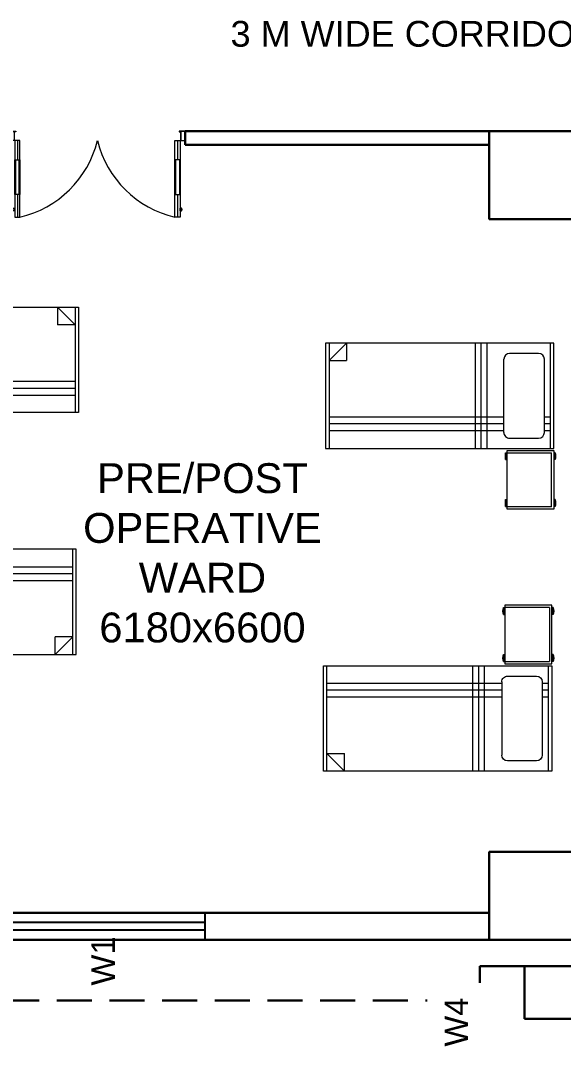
# Model space of a CAD drawing. Header units: millimetres. Extents: x 3552052 to 4144896, y -707811 to -630695.
# Drawn here: x 3933346 to 3937984, y -656261 to -647498 of the extents above; entities that cross this region are included whole.
import ezdxf

# ---------------------------------------------------------------- set-up
doc = ezdxf.new("R2010")
doc.units = ezdxf.units.MM
doc.header["$LTSCALE"] = 6
doc.header["$MEASUREMENT"] = 0
doc.linetypes.add('HIDDEN', pattern=[0.375, 0.25, -0.125])
doc.layers.get('0').update_dxf_attribs({"linetype": 'CONTINUOUS', "lineweight": 0})
for name, color, linetype, lineweight in [('Chajja', 7, 'CONTINUOUS', 0), ('COL', 5, 'CONTINUOUS', 0), ('DIM', 7, 'CONTINUOUS', 0), ('Double Leaf Door', 4, 'CONTINUOUS', 0), ('furniture', 33, 'CONTINUOUS', 0), ('JOINERY', 7, 'CONTINUOUS', 0), ('WALL', 8, 'CONTINUOUS', 0), ('Window', 161, 'CONTINUOUS', 0)]:
    doc.layers.add(name, color=color, linetype=linetype, lineweight=lineweight)
doc.styles.add('ARIAL', font='arial.ttf')

# ---------------------------------------------------------------- blocks, each defined once
blk = doc.blocks.new('A$C45A5314D')
at = {"layer": 'furniture', "color": 6, "ltscale": 0.75}
for p, q in [((-1950, 467.5), (-1950, 967.5)), ((-1950, 967.5), (-1550, 967.5)), ((-1550, 967.5), (-1550, 467.5)), ((-1962.2, 946.4), (-1950, 946.4)), ((-1962.2, 946.4), (-1962.2, 887.3)), ((-1962.2, 945.5), (-1950, 945.5)), ((-1962.2, 944.4), (-1950, 944.4)), ((-1962.2, 943.2), (-1950, 943.2)), ((-1962.2, 941.5), (-1950, 941.5)), ((-1962.2, 939.2), (-1950, 939.2)), ((-1962.2, 936.2), (-1950, 936.2)), ((-1962.2, 932), (-1950, 932)), ((-1962.2, 927.1), (-1950, 927.1)), ((-1962.2, 920.9), (-1950, 920.9)), ((-1962.2, 912.9), (-1950, 912.9)), ((-1962.2, 906.7), (-1950, 906.7)), ((-1962.2, 901.8), (-1950, 901.8)), ((-1962.2, 897.6), (-1950, 897.6)), ((-1962.2, 894.6), (-1950, 894.6)), ((-1962.2, 892.3), (-1950, 892.3)), ((-1962.2, 890.6), (-1950, 890.6)), ((-1962.2, 889.4), (-1950, 889.4)), ((-1962.2, 888.2), (-1950, 888.2)), ((-1962.2, 887.3), (-1950, 887.3)), ((-1930.3, 947.8), (-1930.3, 487.2)), ((-1930.3, 947.8), (-1550, 947.8)), ((-1537.8, 946.4), (-1550, 946.4)), ((-1537.8, 945.5), (-1550, 945.5)), ((-1537.8, 944.4), (-1550, 944.4)), ((-1537.8, 943.2), (-1550, 943.2)), ((-1537.8, 941.5), (-1550, 941.5)), ((-1537.8, 939.2), (-1550, 939.2)), ((-1537.8, 936.2), (-1550, 936.2)), ((-1537.8, 932), (-1550, 932)), ((-1537.8, 927.1), (-1550, 927.1)), ((-1537.8, 920.9), (-1550, 920.9)), ((-1537.8, 912.9), (-1550, 912.9)), ((-1537.8, 906.7), (-1550, 906.7)), ((-1537.8, 901.8), (-1550, 901.8)), ((-1537.8, 897.6), (-1550, 897.6)), ((-1537.8, 894.6), (-1550, 894.6)), ((-1537.8, 892.3), (-1550, 892.3)), ((-1537.8, 890.6), (-1550, 890.6)), ((-1537.8, 889.4), (-1550, 889.4)), ((-1537.8, 888.2), (-1550, 888.2)), ((-1537.8, 887.3), (-1550, 887.3)), ((-1537.8, 946.4), (-1537.8, 887.3)), ((-1962.2, 545.4), (-1950, 545.4)), ((-1962.2, 545.4), (-1962.2, 486.3)), ((-1962.2, 544.5), (-1950, 544.5)), ((-1962.2, 543.4), (-1950, 543.4)), ((-1962.2, 542.2), (-1950, 542.2)), ((-1962.2, 540.4), (-1950, 540.4)), ((-1962.2, 538.1), (-1950, 538.1)), ((-1962.2, 535.2), (-1950, 535.2)), ((-1962.2, 531), (-1950, 531)), ((-1962.2, 526.1), (-1950, 526.1)), ((-1537.8, 545.4), (-1550, 545.4)), ((-1537.8, 544.5), (-1550, 544.5)), ((-1537.8, 543.4), (-1550, 543.4)), ((-1537.8, 542.2), (-1550, 542.2)), ((-1537.8, 540.4), (-1550, 540.4)), ((-1537.8, 538.1), (-1550, 538.1)), ((-1537.8, 535.2), (-1550, 535.2)), ((-1537.8, 531), (-1550, 531)), ((-1537.8, 526.1), (-1550, 526.1)), ((-1537.8, 545.4), (-1537.8, 486.3)), ((-1962.2, 519.9), (-1950, 519.9)), ((-1962.2, 511.9), (-1950, 511.9)), ((-1962.2, 505.7), (-1950, 505.7)), ((-1962.2, 500.7), (-1950, 500.7)), ((-1962.2, 496.6), (-1950, 496.6)), ((-1962.2, 493.6), (-1950, 493.6)), ((-1962.2, 491.3), (-1950, 491.3)), ((-1962.2, 489.6), (-1950, 489.6)), ((-1962.2, 488.4), (-1950, 488.4)), ((-1962.2, 487.2), (-1950, 487.2)), ((-1962.2, 486.3), (-1950, 486.3)), ((-1962.2, 486.3), (-1950, 486.3)), ((-1550, 467.5), (-1950, 467.5)), ((-1550, 487.2), (-1930.3, 487.2)), ((-1537.8, 519.9), (-1550, 519.9)), ((-1537.8, 511.9), (-1550, 511.9)), ((-1537.8, 505.7), (-1550, 505.7)), ((-1537.8, 500.7), (-1550, 500.7)), ((-1537.8, 496.6), (-1550, 496.6)), ((-1537.8, 493.6), (-1550, 493.6)), ((-1537.8, 491.3), (-1550, 491.3)), ((-1537.8, 489.6), (-1550, 489.6)), ((-1537.8, 488.4), (-1550, 488.4)), ((-1537.8, 487.2), (-1550, 487.2)), ((-1537.8, 486.3), (-1550, 486.3))]:
    blk.add_line(p, q, dxfattribs=at)
at = {"layer": 'furniture', "color": 6}
for p, q in [((0, 450), (-1950, 450)), ((-1950, 450), (-1950, -450)), ((-1920.5, 450), (-1920.5, -450)), ((-1376.5, -450), (-1376.5, 450)), ((-1326.5, -450), (-1326.5, 450)), ((-1276.5, -450), (-1276.5, 450)), ((-29.5, -450), (-29.5, 450)), ((0, -450), (0, 450)), ((-1572.3, 361.9), (-1819.8, 361.9)), ((-1920.5, 300), (-1869, 300)), ((-1869, 312.7), (-1869, -312.7)), ((-1523.1, 312.7), (-1523.1, -312.7)), ((-1523.1, 300), (-29.5, 300)), ((-1920.5, 240.9), (-1869, 240.9)), ((-1920.5, 181.9), (-1869, 181.9)), ((-1523.1, 240.9), (-29.5, 240.9)), ((-1523.1, 181.9), (-29.5, 181.9)), ((-179.5, -450), (-29.5, -300)), ((-179.5, -450), (-179.5, -300)), ((-29.5, -300), (-179.5, -300)), ((-1819.8, -361.9), (-1572.3, -361.9)), ((-1950, -450), (0, -450))]:
    blk.add_line(p, q, dxfattribs=at)
at = {"layer": 'furniture', "color": 6, "ltscale": 0.75}
for centre, start, end in [((-1876, 916.9), 161.07537, 198.92466), ((-1624, 916.9), 341.07537, 18.92466), ((-1876, 515.9), 161.07537, 198.92466), ((-1624, 515.9), 341.07537, 18.92466)]:
    blk.add_arc(centre, 91.1, start, end, dxfattribs=at)
at = {"layer": 'furniture', "color": 6}
for centre, start, end in [((-1819.8, 312.7), 90.00001, 180.00001), ((-1572.3, 312.7), 0.00001, 90.00001), ((-1819.8, -312.7), 180.00001, 270.00001), ((-1572.3, -312.7), 270.00001, 0.00001)]:
    blk.add_arc(centre, 49.2, start, end, dxfattribs=at)
blk = doc.blocks.new('1500x80')
at = {"layer": 'Double Leaf Door'}
for points in [[(99336.2, -25417.9), (99341.1, -25417.9), (99341.1, -25121.4), (99336.2, -25121.4)], [(99379.8, -25121.4), (99374.8, -25121.4), (99374.8, -25417.9), (99379.8, -25417.9)], [(100704.2, -25121.4), (100709.2, -25121.4), (100709.2, -25417.9), (100704.2, -25417.9)], [(100747.8, -25417.9), (100742.9, -25417.9), (100742.9, -25121.4), (100747.8, -25121.4)]]:
    blk.add_hatch(color=6, dxfattribs=at).paths.add_polyline_path(points)
at = {"layer": 'Double Leaf Door', "color": 8}
for p, q in [((99336.2, -25581.8), (99336.2, -24927.6)), ((99336.2, -24927.6), (99379.8, -24927.6)), ((99358, -25121.4), (99358, -24927.6)), ((99379.8, -24927.6), (99379.8, -25581.8)), ((100747.8, -24927.6), (100704.2, -24927.6)), ((100704.2, -24927.6), (100704.2, -25581.8)), ((100726, -25121.4), (100726, -24927.6)), ((100747.8, -25581.8), (100747.8, -24927.6)), ((99321.8, -24985.1), (99321.8, -25003.1)), ((99336.2, -24983.1), (99323.7, -24983.1)), ((99323.7, -25005), (99336.2, -25005)), ((99336.2, -24983.1), (99336.2, -25005)), ((100747.8, -24983.1), (100760.3, -24983.1)), ((100747.8, -24983.1), (100747.8, -25005)), ((100760.3, -25005), (100747.8, -25005)), ((100762.2, -24985.1), (100762.2, -25003.1)), ((99358, -25581.8), (99358, -25417.9)), ((100726, -25581.8), (100726, -25417.9)), ((99292, -25581.8), (99292, -25661.8)), ((99332.2, -25581.8), (99292, -25581.8)), ((99294, -25583.8), (99294, -25659.8)), ((99330.2, -25583.8), (99294, -25583.8)), ((99330.2, -25658.9), (99330.2, -25583.8)), ((99332.2, -25656.9), (99332.2, -25581.8)), ((99379.8, -25581.8), (99336.2, -25581.8)), ((100704.2, -25581.8), (100747.8, -25581.8)), ((100751.8, -25656.9), (100751.8, -25581.8)), ((100751.8, -25581.8), (100792, -25581.8)), ((100753.8, -25658.9), (100753.8, -25583.8)), ((100753.8, -25583.8), (100790, -25583.8)), ((100790, -25583.8), (100790, -25659.8)), ((100792, -25581.8), (100792, -25661.8)), ((99292, -25661.8), (99332.2, -25661.8)), ((99294, -25659.8), (99332.2, -25659.8)), ((99342.1, -25658.9), (99330.2, -25658.9)), ((99344.1, -25656.9), (99332.2, -25656.9)), ((99332.2, -25659.8), (99342.1, -25659.8)), ((99332.2, -25661.8), (99344.1, -25661.8)), ((99342.1, -25659.8), (99342.1, -25658.9)), ((99344.1, -25661.8), (99344.1, -25656.9)), ((100739.9, -25661.8), (100739.9, -25656.9)), ((100739.9, -25656.9), (100751.8, -25656.9)), ((100751.8, -25661.8), (100739.9, -25661.8)), ((100741.9, -25659.8), (100741.9, -25658.9)), ((100741.9, -25658.9), (100753.8, -25658.9)), ((100751.8, -25659.8), (100741.9, -25659.8)), ((100790, -25659.8), (100751.8, -25659.8)), ((100792, -25661.8), (100751.8, -25661.8))]:
    blk.add_line(p, q, dxfattribs=at)
at = {"layer": 'Double Leaf Door', "color": 6}
for p, q in [((99379.8, -25121.4), (99336.2, -25121.4)), ((99336.2, -25121.4), (99336.2, -25417.9)), ((99341.1, -25417.9), (99341.1, -25121.4)), ((99374.8, -25417.9), (99374.8, -25121.4)), ((99379.8, -25417.9), (99379.8, -25121.4)), ((100704.2, -25417.9), (100704.2, -25121.4)), ((100704.2, -25121.4), (100747.8, -25121.4)), ((100709.2, -25417.9), (100709.2, -25121.4)), ((100742.9, -25417.9), (100742.9, -25121.4)), ((100747.8, -25121.4), (100747.8, -25417.9)), ((99336.2, -25417.9), (99379.8, -25417.9)), ((100747.8, -25417.9), (100704.2, -25417.9))]:
    blk.add_line(p, q, dxfattribs=at)
at = {"layer": 'Double Leaf Door', "color": 6, "ltscale": 100}
for p, q in [((99374.8, -25121.4), (99374.8, -25417.9)), ((100709.2, -25121.4), (100709.2, -25417.9))]:
    blk.add_line(p, q, dxfattribs=at)
at = {"layer": 'Double Leaf Door', "color": 6}
for points in [[(99336.2, -25121.4), (99336.2, -25417.9), (99341.1, -25417.9), (99341.1, -25121.4), (99336.2, -25121.4)], [(99379.8, -25121.4), (99379.8, -25417.9), (99374.8, -25417.9), (99374.8, -25121.4), (99379.8, -25121.4)], [(100704.2, -25121.4), (100704.2, -25417.9), (100709.2, -25417.9), (100709.2, -25121.4), (100704.2, -25121.4)], [(100747.8, -25121.4), (100747.8, -25417.9), (100742.9, -25417.9), (100742.9, -25121.4), (100747.8, -25121.4)]]:
    blk.add_lwpolyline(points, dxfattribs=at)
at = {"layer": 'Double Leaf Door', "ltscale": 5000}
for points in [[(99336.2, -25121.4), (99336.2, -25417.9), (99341.1, -25417.9), (99341.1, -25121.4), (99336.2, -25121.4)], [(100747.8, -25121.4), (100747.8, -25417.9), (100742.9, -25417.9), (100742.9, -25121.4), (100747.8, -25121.4)]]:
    blk.add_lwpolyline(points, dxfattribs=at)
at = {"layer": 'Double Leaf Door', "color": 8}
for centre, radius, start, end in [((99175.8, -25796.3), 892.3, 13.90597, 76.78637), ((100908.2, -25796.3), 892.3, 103.21363, 166.09403), ((99321.8, -24994.1), 3.72, 90, 270), ((99323.7, -24985.1), 1.98, 90, 180), ((99323.7, -25003.1), 1.98, 180, 270), ((100760.3, -24985.1), 1.98, 0, 90), ((100760.3, -25003.1), 1.98, 270, 0), ((100762.2, -24994.1), 3.72, 270, 90)]:
    blk.add_arc(centre, radius, start, end, dxfattribs=at)
blk = doc.blocks.new('AAA')
at = {"layer": 'Chajja', "color": 7, "linetype": 'ByBlock', "lineweight": 30}
for p, q in [((3927504.4, -698306.5), (3927884.4, -698306.5)), ((3927504.4, -698451.4), (3927504.4, -698306.5))]:
    blk.add_line(p, q, dxfattribs=at)
at = {"layer": 'Chajja', "color": 7, "linetype": 'HIDDEN', "lineweight": 30, "ltscale": 200}
blk.add_line((3904539.4, -698601.4), (3927054.4, -698601.4), dxfattribs=at)
at = {"layer": 'COL', "color": 7, "lineweight": 30, "elevation": 0}
blk.add_lwpolyline([(3927584.4, -691176.4), (3928334.4, -691176.4), (3928334.4, -691926.4), (3927584.4, -691926.4)], close=True, dxfattribs=at)
at = {"layer": 'COL', "color": 7, "lineweight": 30}
for points in [[(3928334.4, -697331.5), (3928334.4, -698081.5), (3927584.4, -698081.5), (3927584.4, -697331.5)], [(3927884.4, -698756.5), (3927884.4, -698306.5), (3928334.4, -698306.5), (3928334.4, -698756.5)]]:
    blk.add_lwpolyline(points, close=True, dxfattribs=at)
at = {"layer": 'WALL', "color": 7, "linetype": 'ByBlock', "lineweight": 30}
for p, q in [((3924986.8, -691291.4, 0), (3924986.8, -691176.4, 0)), ((3927584.4, -691176.4, 0), (3924986.8, -691176.4, 0)), ((3927584.4, -691291.4, 0), (3924986.8, -691291.4, 0)), ((3922039.4, -697851.4), (3924039.4, -697851.4)), ((3924039.4, -697851.4), (3927584.4, -697851.4)), ((3922039.4, -698081.4), (3927584.4, -698081.4))]:
    blk.add_line(p, q, dxfattribs=at)
at = {"layer": 'Window', "color": 7, "linetype": 'Continuous', "lineweight": -3}
for points in [[(3925154.4, -697851.4), (3925154.4, -698081.4), (3923354.4, -698081.4), (3923354.4, -697851.4)], [(3925154.4, -697931.4), (3925154.4, -698001.4), (3923354.4, -698001.4), (3923354.4, -697931.4)]]:
    blk.add_lwpolyline(points, close=True, dxfattribs=at)
at = {"layer": 'Double Leaf Door', "color": 8, "lineweight": -3, "rotation": 180}
blk.add_blockref('1500x80', (4024278.8, -716838.2, 0), dxfattribs=at)
at = {"layer": 'furniture', "color": 8, "linetype": 'Continuous', "lineweight": -3, "xscale": -1}
for p, rotation in [((3924074.9, -693129.7), 179.9999868732303), ((3926168.6, -696191.8), 359.9999868732307)]:
    blk.add_blockref('A$C45A5314D', p, dxfattribs=dict(at, rotation=rotation))
at = {"layer": 'furniture', "color": 8, "linetype": 'Continuous', "lineweight": -3}
for p, rotation in [((3926186.3, -693435.5), 180.0000131267693), ((3924055.4, -695195.6), 1.312676974619592e-05)]:
    blk.add_blockref('A$C45A5314D', p, dxfattribs=dict(at, rotation=rotation))
at = {"layer": 'DIM', "color": 7, "lineweight": -3, "insert": (3925134.2, -694778.6), "char_height": 255, "width": 2454.158, "attachment_point": 5, "style": 'ARIAL'}
blk.add_mtext('PRE/POST \\POPERATIVE WARD\\P6180x6600', dxfattribs=at)
at = {"layer": 'JOINERY', "color": 7, "lineweight": -3, "style": 'ARIAL', "width": 1}
for s, p in [('W1', (3924386, -698472.9)), ('W4', (3927402.4, -698994.9))]:
    blk.add_text(s, height=200, rotation=90, dxfattribs=at).set_placement(p)
at = {"layer": 'WALL', "color": 7, "linetype": 'Continuous', "lineweight": -3, "insert": (3926956.3, -690345.2), "char_height": 220.414, "width": 4941.395, "attachment_point": 5, "style": 'ARIAL'}
blk.add_mtext('3 M WIDE CORRIDOR', dxfattribs=at)

msp = doc.modelspace()

# ---------------------------------------------------------------- block references
at = {"color": 0, "lineweight": -3}
msp.add_blockref('AAA', (9765.7, 42732.5), dxfattribs=at)

doc.saveas('drawing.dxf')
